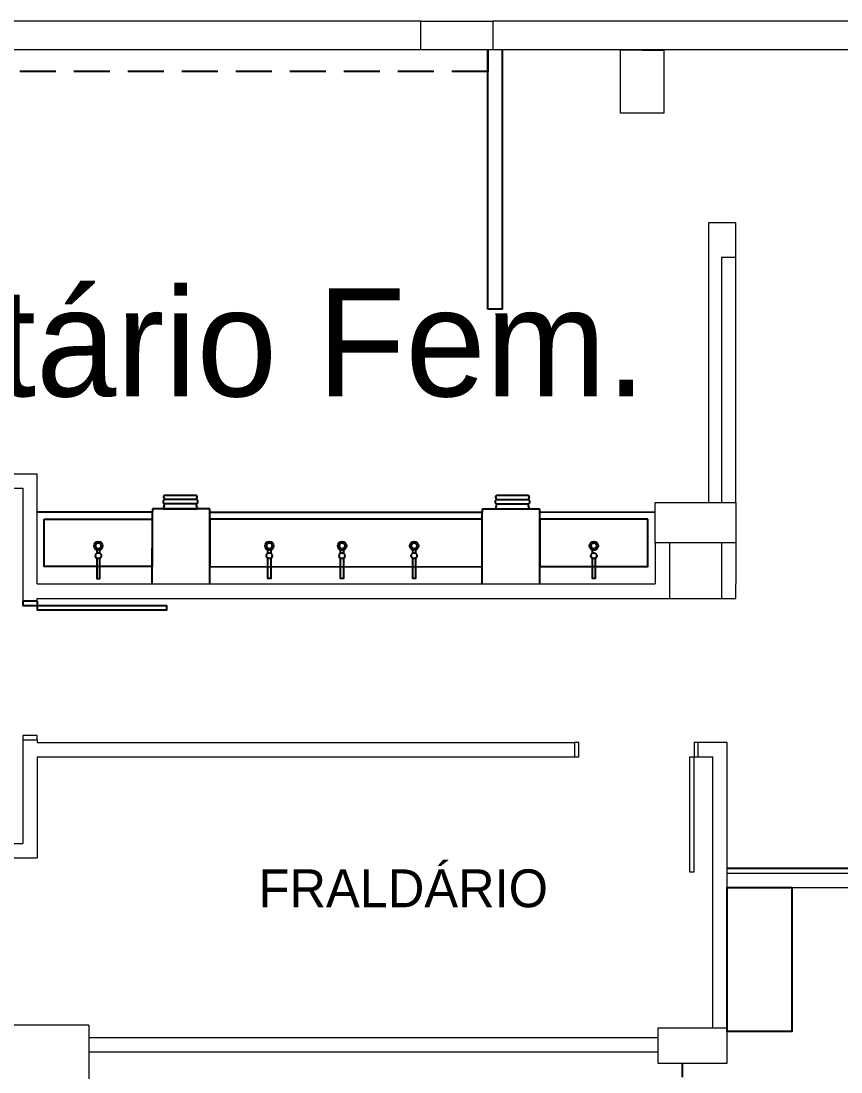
# Model space of a CAD drawing. Extents: x 741 to 1339, y 725 to 848.
# Drawn here: x 989.16 to 994.85, y 792.52 to 799.81 of the extents above; entities that cross this region are included whole.
import ezdxf

# ---------------------------------------------------------------- set-up
doc = ezdxf.new("R2010")
doc.units = 0
doc.header["$MEASUREMENT"] = 0
doc.linetypes.add('HIDDEN', pattern=[0.375, 0.25, -0.125])
doc.linetypes.add('HIDDEN2', pattern=[0.1875, 0.125, -0.0625])
for name, color, linetype in [('Cotas', 7, 'CONTINUOUS'), ('Demolir  - levantamento', 9, 'CONTINUOUS'), ('Lay Out', 31, 'CONTINUOUS'), ('Lay-out', 31, 'CONTINUOUS'), ('PAREDES', 7, 'CONTINUOUS'), ('Plantas', 7, 'CONTINUOUS'), ('Textos', 7, 'CONTINUOUS')]:
    doc.layers.add(name, color=color, linetype=linetype)
doc.styles.add('PADRAO MK', font='AVGARDN.TTF')

msp = doc.modelspace()

# ---------------------------------------------------------------- linework, layer by layer
at = {"layer": 'Cotas', "color": 1, "linetype": 'HIDDEN'}
msp.add_line((993.7532095661833, 789.1096073110436), (993.7532095661833, 792.5796073110436), dxfattribs=at)
at = {"layer": 'Cotas'}
msp.add_lwpolyline([(996.1632223127942, 793.8996114868316), (999.4232151316205, 793.8996114868316), (999.4232083131103, 793.9309615113899), (994.0632107692858, 793.9309616041344)], dxfattribs=at)
at = {"layer": 'Demolir  - levantamento', "linetype": 'HIDDEN2', "ltscale": 2}
msp.add_lwpolyline([(992.4032095656453, 799.6096073110435), (992.4032095656453, 799.4596073110436), (986.1732095661841, 799.4596073110436)], dxfattribs=at)
at = {"layer": 'Lay Out', "ltscale": 0.6}
msp.add_lwpolyline([(994.5132222850557, 793.7996114864965), (994.5132222850557, 793.7996114864965), (994.5132222850557, 792.7996114864965), (994.0632095661817, 792.7996114864965), (994.0632254516654, 793.7996114868316), (994.5132222850557, 793.7996114868316)], dxfattribs=at)
at = {"layer": 'Lay-out', "ltscale": 0.025}
for p, q in [((989.2732957650364, 796.4054193006314), (990.0731138171973, 796.405351651629)), ((990.0731684162006, 795.9050208394824), (990.0732607022173, 796.405002630358)), ((990.0732607125524, 796.4250390704018), (990.0732607022173, 796.405002630358)), ((990.4732607125529, 796.4250390704018), (990.0732607125524, 796.4250390704018)), ((990.4731684295525, 795.9050572795264), (990.4732607125529, 796.4050390704018)), ((990.4732607125529, 796.4050390704018), (990.4732607125529, 796.4250390704018)), ((990.4732607125529, 796.4037570425963), (992.3629375295336, 796.4037570425963)), ((992.3629921895977, 795.9037570450862), (992.3630844756149, 796.4037388359618)), ((992.3630844859504, 796.4237752760056), (992.3630844756149, 796.4037388359618)), ((992.76308448595, 796.4237752760056), (992.3630844859504, 796.4237752760056)), ((992.7629922029496, 795.9037934851302), (992.76308448595, 796.4037752760056)), ((992.763084424892, 796.4034444686089), (993.5631926418523, 796.4043302913465)), ((992.76308448595, 796.4037752760056), (992.76308448595, 796.4237752760056))]:
    msp.add_line(p, q, dxfattribs=at)
for points in [[(990.150992528685, 796.5078272681453), (990.1573290219471, 796.4925635700965)], [(990.3740661455972, 796.5194887419295), (990.1623182327098, 796.5194887419295)], [(990.3790553563608, 796.4925635700965), (990.3853918496229, 796.5078272681445)], [(992.455884825481, 796.5057896701048), (992.4622213187436, 796.490525972056)], [(992.6789584423937, 796.517451143889), (992.4672105295062, 796.517451143889)], [(992.6839476531572, 796.490525972056), (992.6902841464193, 796.505789670104)], [(990.1565660893043, 796.45996014244), (990.1493509297684, 796.4258128740461), (990.3870334485391, 796.4258128740461), (990.3774759163839, 796.45971537829)], [(990.158908461924, 796.4926741945177), (990.3774759163839, 796.4926741945177)], [(990.3774759163839, 796.45971537829), (990.158908461924, 796.45971537829)], [(992.4614583861007, 796.4579225443995), (992.4542432265648, 796.4237752760056)], [(992.4638007587205, 796.4906365964772), (992.6823682131799, 796.4906365964772)], [(992.6823682131799, 796.4576777802495), (992.4638007587205, 796.4576777802495)], [(992.6919257453351, 796.4237752760056), (992.6823682131799, 796.4576777802495)], [(992.3630726024298, 796.3534129897428), (990.4732145710527, 796.3536390318218), (990.4732164258457, 796.0248691042282), (992.36300338615, 796.0245983532163)], [(989.6885727528083, 796.1423753478956), (989.6885727528083, 796.1180399846149)], [(989.7085727528079, 796.1180399846149), (989.7085727528079, 796.1423753478956), (989.6885727528083, 796.1423753478956)], [(990.8751197382494, 796.117802113819), (990.8751197382494, 796.1421374770997), (990.8951197382498, 796.1421374770997)], [(990.8951197382498, 796.1421374770997), (990.8951197382498, 796.117802113819)], [(991.3798258328347, 796.1177149113315), (991.3798258328347, 796.1420502746123), (991.3998258328352, 796.1420502746123)], [(991.3998258328352, 796.1420502746123), (991.3998258328352, 796.1177149113315)], [(991.8803215848125, 796.1176277088441), (991.8803215848125, 796.1419630721248), (991.9003215848129, 796.1419630721248)], [(991.9003215848129, 796.1419630721248), (991.9003215848129, 796.1176277088441)], [(993.1277144206747, 796.1180399846149), (993.1277144206747, 796.1423753478956), (993.1477144206742, 796.1423753478956)], [(989.6885727528083, 796.0833989684635), (989.6885727528083, 795.9423753478956), (989.7085727528079, 795.9423753478956), (989.7085727528079, 796.0833989684635)], [(990.8951197382498, 796.0831610976677), (990.8951197382498, 795.9421374770998), (990.8751197382494, 795.9421374770998), (990.8751197382494, 796.0831610976677)], [(991.3998258328352, 796.0830738951802), (991.3998258328352, 795.9420502746123), (991.3798258328347, 795.9420502746123), (991.3798258328347, 796.0830738951802)], [(991.9003215848129, 796.0829866926927), (991.9003215848129, 795.9419630721247), (991.8803215848125, 795.9419630721247), (991.8803215848125, 796.0829866926927)], [(993.1477144206742, 796.0833989684635), (993.1477144206742, 795.9423753478956), (993.1277144206747, 795.9423753478956), (993.1277144206747, 796.0833989684635)]]:
    msp.add_lwpolyline(points, dxfattribs=at)
for points in [[(989.3232789635299, 796.3538252652045), (990.0731905559155, 796.3538252652045), (990.0731905559155, 796.0249680945986), (989.3232789635299, 796.0249680945986)], [(993.5129192785566, 796.3538252652045), (992.763007686171, 796.3538252652045), (992.763007686171, 796.0249680945986), (993.5129192785566, 796.0249680945986)]]:
    msp.add_lwpolyline(points, close=True, dxfattribs=at)
for centre, radius in [((989.698289900934, 796.1693966799015), 0.03), ((989.698289900934, 796.1693966799015), 0.02), ((990.8854025901242, 796.1691588091057), 0.03), ((990.8854025901242, 796.1691588091057), 0.02), ((991.3901086847095, 796.1690716066182), 0.03), ((991.3901086847095, 796.1690716066182), 0.02), ((991.8906044366872, 796.1689844041307), 0.03), ((991.8906044366872, 796.1689844041307), 0.02), ((993.1379972725485, 796.1693966799015), 0.03), ((993.1379972725485, 796.1693966799015), 0.02), ((989.6985727528081, 796.1007194765392), 0.02000000000000313), ((990.8851197382496, 796.1004816057433), 0.02000000000000313), ((991.389825832835, 796.1003944032559), 0.02000000000000313), ((991.8903215848127, 796.1003072007684), 0.02000000000000313), ((993.1377144206745, 796.1007194765392), 0.02000000000000313)]:
    msp.add_circle(centre, radius, dxfattribs=at)
for centre, radius, start, end in [((990.1623182327098, 796.5081582039813), 0.01133053794823979, 90, 194.3521784412849), ((990.3740661455972, 796.5081582039813), 0.01133053794823979, 345.6478215623332, 90), ((992.4672105295062, 796.5061206059409), 0.01133053794823979, 90, 194.3521784412849), ((992.6789584423937, 796.5061206059409), 0.01133053794823979, 345.6478215623332, 90), ((990.1652272175838, 796.4761947864039), 0.01764929360839056, 110.9784926359241, 249.0215073640759), ((990.3711571607232, 796.4761947864039), 0.01764929360839056, 290.9784926359241, 69.02150736407609), ((992.4701195143803, 796.4741571883634), 0.01764929360839056, 110.9784926359241, 249.0215073640759), ((992.6760494575196, 796.4741571883634), 0.01764929360839056, 290.9784926359241, 69.02150736407609)]:
    msp.add_arc(centre, radius, start, end, dxfattribs=at)
at = {"layer": 'PAREDES', "lineweight": 0}
for p, q in [((991.9370524130054, 799.6096073110435), (986.1732095661841, 799.6096073110435)), ((993.9332095661839, 798.4097747408013), (993.9332095661839, 796.4696073110435)), ((994.1232147154601, 798.4097747408013), (993.9332095661839, 798.4097747408013)), ((994.1232147154601, 796.4696073110435), (994.1232147154601, 798.4097747408013)), ((994.023209566184, 798.1697747408012), (994.023209566184, 796.4696073110435)), ((994.1232147154606, 798.1697747408012), (994.023209566184, 798.1697747408012)), ((993.5632095661845, 796.4696073110435), (994.123209566184, 796.4696073110435)), ((993.563210428631, 796.1872104909885), (993.5632095661845, 796.4696073110435)), ((994.123209566184, 796.4696073110435), (994.123209566184, 796.1896073110436)), ((994.123209566184, 796.1896073110436), (993.5632095661845, 796.1896073110436)), ((993.563210428631, 796.1872104909885), (993.563210428631, 795.9048136709333)), ((993.6632104286314, 796.1896073110436), (993.6632104286314, 795.8046383813603)), ((994.023209566184, 796.1896073110436), (994.0232039352445, 795.8046383813603)), ((994.123209566184, 796.1896073110436), (994.1232039352444, 795.904817231665)), ((989.2732563197933, 795.9046537957139), (993.563210428631, 795.9048136709333)), ((994.1232034468444, 795.8046384515409), (994.1232039352444, 795.9048149890151)), ((994.1232039352444, 795.904817231665), (994.1232039352444, 795.9048149890152)), ((989.2732668528615, 795.804636182306), (994.123203446718, 795.8046125369522)), ((993.6632104286314, 795.8046383813603), (994.0232039352836, 795.804640358585)), ((989.1731998411524, 794.8246344024632), (989.1731998411524, 794.1045994297751)), ((989.17326204129, 794.8246344024632), (989.2732614121451, 794.8246310012654)), ((989.2731974666372, 794.8046378504499), (989.2732012537826, 794.8046378503064)), ((989.2732012537826, 794.8046378503064), (993.0032107358838, 794.8046378316269)), ((989.2732614121451, 794.8246310012654), (989.2732260382877, 794.8046378503064)), ((994.063210784403, 794.8046378503064), (993.8332107358838, 794.8046378503064)), ((989.2732219568229, 794.7046378362696), (989.2731819574269, 794.0046073110435)), ((989.2732012537826, 794.7046378362696), (993.0032107358838, 794.7046378175901)), ((988.8032095661838, 794.1046073110435), (989.1731998411524, 794.1045994297751)), ((989.2731974666372, 794.1046035221138), (989.2732012537831, 794.1046035219704)), ((988.8032095661833, 794.0046073110435), (989.2731819574269, 794.0046073110435)), ((989.6332095661819, 792.8446073110435), (988.6032095661817, 792.8446073110435)), ((989.6332095661819, 792.7596073110436), (993.583209566182, 792.7596073110436)), ((989.6332095661819, 792.6596073110436), (993.583209566182, 792.6596073110436))]:
    msp.add_line(p, q, dxfattribs=at)
at = {"layer": 'PAREDES'}
for p, q in [((992.4032095656453, 797.8098345726241), (992.4032095656453, 799.6096073110436)), ((992.5032095656452, 797.8098345726241), (992.5032095656452, 799.6096073110508)), ((992.5032095661841, 797.8098345726241), (992.4032095661842, 797.8098345726241))]:
    msp.add_line(p, q, dxfattribs=at)
at = {"layer": 'PAREDES', "color": 3, "lineweight": 0}
for p, q in [((992.5032095661841, 797.8098345726241), (992.4032095661842, 797.8098345726241)), ((987.9632095661841, 796.6696073110436), (989.2733016072648, 796.669587611325)), ((989.2732563197933, 795.9046537957139), (989.2733016072648, 796.669587611325)), ((987.9632095661841, 796.569620827693), (989.1732933534554, 796.569620827693)), ((989.1732933534554, 796.569620827693), (989.1731974526001, 795.7846355390051))]:
    msp.add_line(p, q, dxfattribs=at)
at = {"layer": 'PAREDES', "lineweight": 0}
for points in [[(992.4370524130054, 799.8096073110436), (992.4370524130054, 799.6096073110435)], [(993.033210782673, 794.7046378362696), (993.033210782673, 794.8046378503064), (993.0032107358838, 794.8046378503064), (993.0032107358838, 794.7046378362696)], [(993.8332107358842, 794.7046378362696), (993.8632107826729, 794.7046378362696), (993.8632107826729, 794.8046378503064), (993.8332107358842, 794.8046378503064)], [(994.0632107501424, 792.8246066908404), (994.063210784403, 794.8046378503064)], [(993.8332107358838, 794.7046378362696), (993.8332107358838, 793.9046378362697), (993.8032107358838, 793.9046378362697), (993.8032107358838, 794.7046378362696), (993.8332107358838, 794.7046378362696)], [(993.8332107358838, 794.7046378362696), (993.9632107826728, 794.7046378503064)], [(993.9632107501425, 792.8246073110436), (993.9632107826728, 794.7046378503064)], [(989.6332095661819, 792.8446073110435), (989.6332095661819, 792.4596073110436), (988.6032095661835, 792.4596073110437), (988.6032095661835, 794.1046073110435)], [(994.0632254516654, 793.8996114868316), (996.1632223127942, 793.8996114868316), (996.1632223127942, 793.7996114868316)], [(994.0632254516654, 793.7996114868316), (996.1632223127942, 793.7996114868316), (996.1632223127942, 793.7996114868316)], [(993.583209566182, 792.5796073110436), (994.0632095661817, 792.5796073110436), (994.0632095661817, 792.8246073110436), (993.583209566182, 792.8246073110436), (993.583209566182, 792.5796073110436)]]:
    msp.add_lwpolyline(points, dxfattribs=at)
for points in [[(993.3232095661838, 799.6096073110435), (993.6232907410081, 799.6042020962205), (993.6232907410081, 799.1696073110436), (993.3232095661838, 799.1696073110436)], [(989.1732294253543, 794.8246344024632), (989.2732294393909, 794.8246344024632), (989.2732294393909, 794.8546344492521), (989.1732294253543, 794.8546344492521)], [(989.1732294253538, 794.8246344024632), (989.2732294393913, 794.8246344024632), (989.2732294393913, 794.8546344492521), (989.1732294253538, 794.8546344492521)], [(993.033210782673, 794.7046378362696), (993.033210782673, 794.8046378503064), (993.0032107358838, 794.8046378503064), (993.0032107358838, 794.7046378362696)], [(993.8335925409865, 794.7046378362696), (993.8632107826729, 794.7046378362696), (993.8632107826729, 794.8046378503064), (993.8335925409865, 794.8046378503064)]]:
    msp.add_lwpolyline(points, close=True, dxfattribs=at)
at = {"layer": 'PAREDES', "color": 7, "lineweight": 0}
for points in [[(989.1731974526001, 795.7846355390051), (989.2731974666372, 795.7846355390051), (989.2731976616446, 795.8046361826433)], [(989.2732294393909, 795.7846523137283), (989.1732294253543, 795.7846523137283), (989.1732294253543, 795.7546522669394)], [(990.173229439391, 795.7546522669394), (990.173229439391, 795.7246522669394), (989.2732294393909, 795.7246522669394), (989.2732294393909, 795.7846523137283)], [(989.1732294253543, 795.7546522669394), (990.173229439391, 795.7546522669394)]]:
    msp.add_lwpolyline(points, dxfattribs=at)
at = {"layer": 'PAREDES', "color": 7}
for points in [[(989.273198050269, 795.7846355390051), (989.1731980362324, 795.7846355390051), (989.1731980362324, 795.754635492216)], [(989.273198050269, 795.7846355390051), (989.273198050269, 795.724635492216), (990.1731980502695, 795.724635492216), (990.1731980362324, 795.754635492216)], [(989.1731980362324, 795.754635492216), (990.1731980502695, 795.754635492216)]]:
    msp.add_lwpolyline(points, dxfattribs=at)
at = {"layer": 'Plantas', "lineweight": 0}
for p, q in [((991.9370524130052, 799.8096073110436), (985.9732095661834, 799.8096073110436)), ((1000.387052413005, 799.8096073110436), (992.4370524130052, 799.8096073110436)), ((991.9370524130052, 799.6096073110436), (986.1732095661837, 799.6096073110436)), ((997.2831682002011, 799.6096073110436), (992.4370524130052, 799.6096073110436))]:
    msp.add_line(p, q, dxfattribs=at)
msp.add_lwpolyline([(992.4370524130052, 799.6096073110436), (991.9370524130052, 799.6096073110436), (991.9370524130052, 799.8096073110436), (992.4370524130052, 799.8096073110436)], close=True, dxfattribs=at)

# ---------------------------------------------------------------- texts
at = {"layer": 'Textos', "color": 2, "style": 'PADRAO MK'}
for s, height, p in [('Sanitário Fem.', 0.75, (986.9803232964587, 797.2058456953193)), ('FRALDÁRIO', 0.2625, (990.810713439305, 793.6623988908241))]:
    msp.add_text(s, height=height, dxfattribs=at).set_placement(p)

doc.saveas('drawing.dxf')
